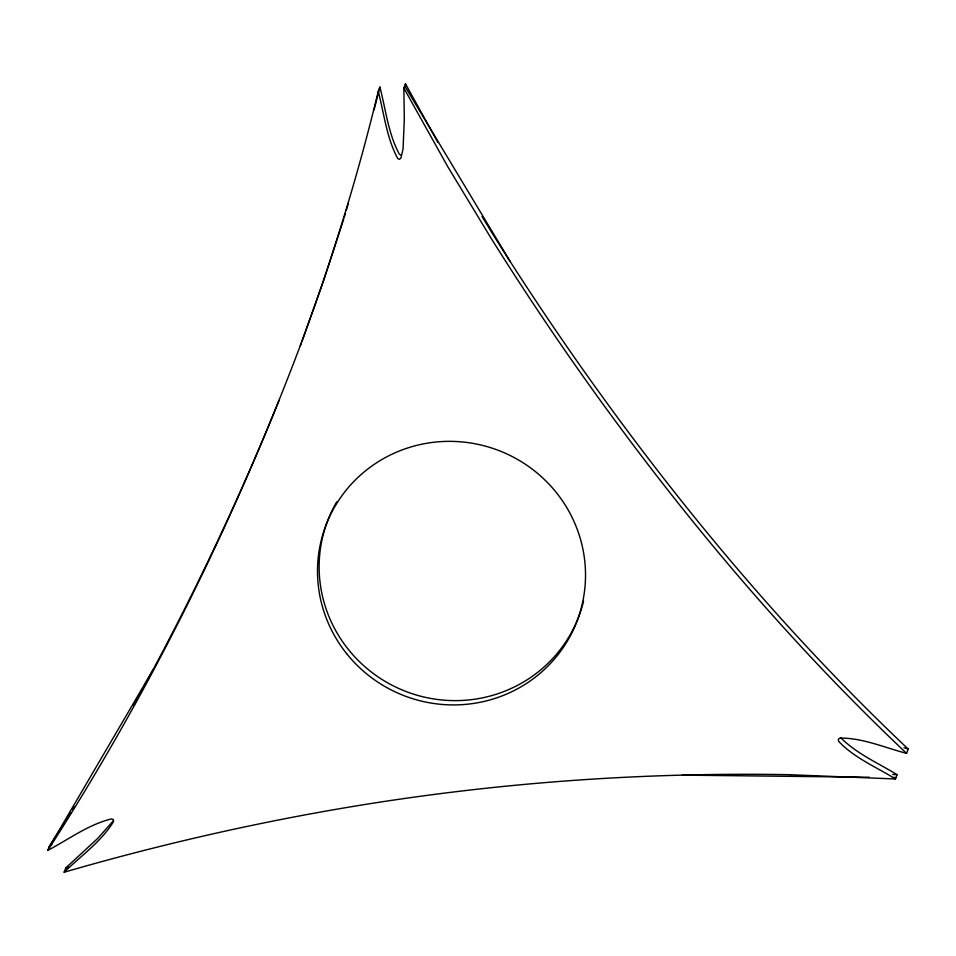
<?xml version="1.0" encoding="UTF-8"?>
<svg xmlns="http://www.w3.org/2000/svg" width="956" height="956" viewBox="0 0 956 956"><rect width="100%" height="100%" fill="white"/><g stroke="black" fill="none" stroke-linecap="round" stroke-linejoin="round"><path stroke-width="1.43" d="M401.066 155.075L399.345 154.191C388.22 133.613 385.794 109.474 379.879 87.092L378.241 91.382C357.484 177.649 331.123 262.482 300.292 345.666M374.011 110.012L379.879 87.092M344.196 217.478L345.451 213.188M346.287 210.32L348.378 203.15M343.742 218.876L323.737 280.359L301.929 341.388M113.465 820.678L97.691 838.448L65.785 867.928L64.16 872.219C80.913 855.883 101.121 841.818 113.501 821.646L113.382 819.627L111.458 818.91C88.358 824.55 68.617 839.428 47.8 850.386L49.425 846.108L64.47 822.698M378.241 91.382C384.157 113.764 386.594 137.903 397.708 158.469L399.441 159.353L400.911 158.063L403.062 148.945L404.316 118.95L403.838 88.072L405.464 83.781L437.908 142.432M790.218 774.742L895.473 778.973L897.098 774.683C878.146 763.055 856.803 753.842 840.957 737.936M895.473 778.973C876.305 767.011 854.198 757.988 838.591 741.27L838.304 739.251L839.977 738.068C862.874 737.889 884.682 747.688 906.575 753.352L908.2 749.062C784.422 632.059 674.936 500.586 577.113 361.32A2961.27 2895.473 20.8 0 1 492.722 233.981L482.027 216.594M301.391 342.762C234.59 520.028 150.415 691.057 47.8 850.386M279.092 400.337C236.837 504.744 188.332 606.618 133.756 705.146M48.613 848.247L153.342 669.272M65.988 820.26L70.541 812.947M72.823 809.302L74.341 806.864M49.425 846.108L51.839 844.698M65.785 867.928L68.629 867.14M64.16 872.219C165.543 842.81 268.732 819.639 373.019 803.207A2381.719 2328.804 20.8 0 1 790.218 774.718M682.285 775.125L869.303 777.24M893.047 777.503L896.011 777.539M892.713 774.456L897.098 774.683M904.006 747.783L908.2 749.062M906.575 753.352C782.797 636.349 673.311 504.864 575.488 365.61A2961.27 2895.473 20.8 0 1 491.097 238.259L447.946 166.989L403.838 88.072M404.651 85.921L510.026 261.275M405.464 83.781L405.523 86.53M583.542 601.145A134.378 131.402 20.8 0 1 403.994 690.71A134.378 131.402 20.8 0 1 336.727 501.876M346.61 653.605A134.378 131.402 20.8 0 0 576.181 623.288A134.378 131.402 20.8 0 0 431.73 442.52A134.378 131.402 20.8 0 0 346.61 653.605"/></g></svg>
